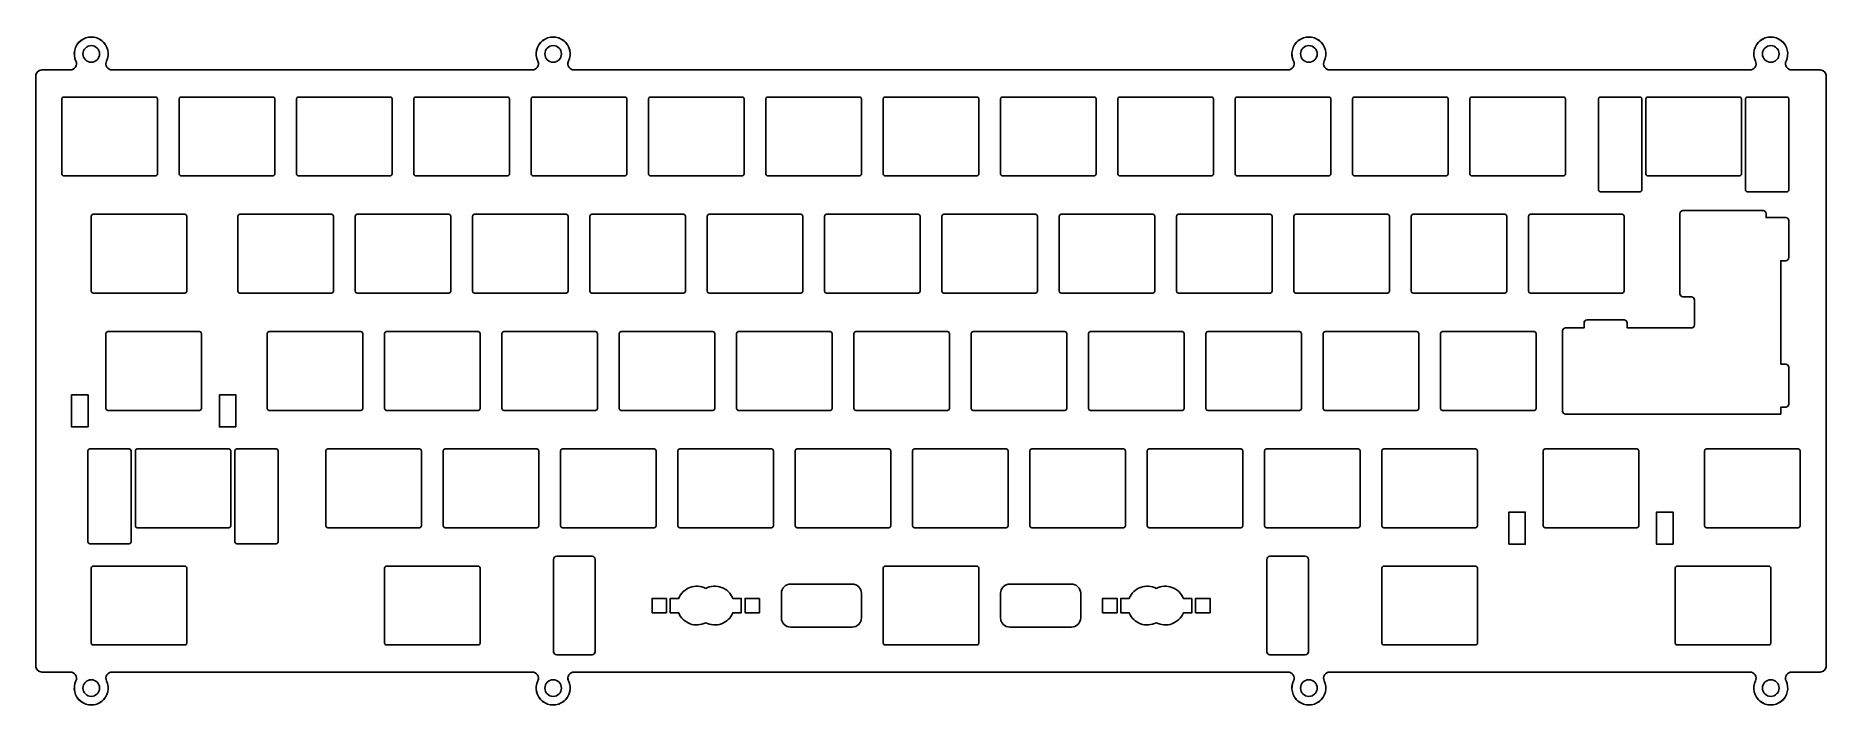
# Model space of a CAD drawing. Header units: millimetres. Extents: x 0 to 291, y 0 to 109.
import ezdxf

# ---------------------------------------------------------------- set-up
doc = ezdxf.new("R2010")
doc.units = ezdxf.units.MM
doc.layers.get('0').update_dxf_attribs({"linetype": 'CONTINUOUS'})

msp = doc.modelspace()

# ---------------------------------------------------------------- linework, layer by layer
for p, q in [((0.14, 6.48), (0.14, 102.28)), ((1.14, 103.28), (5.75, 103.28)), ((12.53, 103.28), (80.75, 103.28)), ((87.53, 103.28), (203.45, 103.28)), ((210.23, 103.28), (278.45, 103.28)), ((285.23, 103.28), (289.84, 103.28)), ((290.84, 102.28), (290.84, 6.48)), ((267.08, 66.93), (267.08, 79.93)), ((267.58, 80.43), (280.58, 80.43)), ((281.08, 79.93), (281.08, 79.3)), ((281.08, 79.3), (284.26, 79.3)), ((284.76, 78.8), (284.76, 72.8)), ((283.46, 72.3), (283.46, 55.5)), ((284.26, 72.3), (283.46, 72.3)), ((268.96, 66.43), (267.58, 66.43)), ((269.46, 61.88), (269.46, 65.93)), ((248.53, 61.38), (251.53, 61.38)), ((251.53, 61.38), (251.53, 62.18)), ((252.03, 62.68), (258.03, 62.68)), ((258.53, 62.18), (258.53, 61.38)), ((258.53, 61.38), (268.96, 61.38)), ((248.03, 47.88), (248.03, 60.88)), ((283.46, 55.5), (284.26, 55.5)), ((284.76, 55), (284.76, 49)), ((283.46, 47.38), (248.53, 47.38)), ((284.26, 48.5), (283.46, 48.5)), ((283.46, 48.5), (283.46, 47.38)), ((5.75, 5.48), (1.14, 5.48)), ((80.75, 5.48), (12.53, 5.48)), ((203.45, 5.48), (87.53, 5.48)), ((278.45, 5.48), (210.23, 5.48)), ((289.84, 5.48), (285.23, 5.48))]:
    msp.add_line(p, q)
for points in [[(285.23, 5.48), (289.84, 5.48, 0.414214), (290.84, 6.48), (290.84, 102.28, 0.414214), (289.84, 103.28), (285.23, 103.28, -0.550074), (284.33, 104.71, 1.577457), (279.35, 104.71, -0.550074), (278.45, 103.28), (210.23, 103.28, -0.550074), (209.33, 104.71, 1.577457), (204.35, 104.71, -0.550074), (203.45, 103.28), (87.53, 103.28, -0.550074), (86.63, 104.71, 1.577457), (81.65, 104.71, -0.550074), (80.75, 103.28), (12.53, 103.28, -0.550074), (11.63, 104.71, 1.577457), (6.65, 104.71, -0.550074), (5.75, 103.28), (1.14, 103.28, 0.414214), (0.14, 102.28), (0.14, 6.48, 0.414214), (1.14, 5.48), (5.75, 5.48, -0.550074), (6.65, 4.05, 1.577457), (11.63, 4.05, -0.550074), (12.53, 5.48), (80.75, 5.48, -0.550074), (81.65, 4.05, 1.577457), (86.63, 4.05, -0.550074), (87.53, 5.48), (203.45, 5.48, -0.550074), (204.35, 4.05, 1.577457), (209.33, 4.05, -0.550074), (210.23, 5.48), (278.45, 5.48, -0.550074), (279.35, 4.05, 1.577457), (284.33, 4.05, -0.550074)], [(4.39, 98.58, -0.414214), (4.69, 98.88), (19.59, 98.88, -0.414214), (19.89, 98.58), (19.89, 86.38, -0.414214), (19.59, 86.08), (4.69, 86.08, -0.414214), (4.39, 86.38)], [(38.94, 86.38, -0.414214), (38.64, 86.08), (23.74, 86.08, -0.414214), (23.44, 86.38), (23.44, 98.58, -0.414214), (23.74, 98.88), (38.64, 98.88, -0.414214), (38.94, 98.58)], [(42.79, 86.08, -0.414214), (42.49, 86.38), (42.49, 98.58, -0.414214), (42.79, 98.88), (57.69, 98.88, -0.414214), (57.99, 98.58), (57.99, 86.38, -0.414214), (57.69, 86.08)], [(76.74, 86.08), (61.84, 86.08, -0.414214), (61.54, 86.38), (61.54, 98.58, -0.414214), (61.84, 98.88), (76.74, 98.88, -0.414214), (77.04, 98.58), (77.04, 86.38, -0.414214)], [(95.79, 86.08), (80.89, 86.08, -0.414214), (80.59, 86.38), (80.59, 98.58, -0.414214), (80.89, 98.88), (95.79, 98.88, -0.414214), (96.09, 98.58), (96.09, 86.38, -0.414214)], [(99.64, 86.38), (99.64, 98.58, -0.414214), (99.94, 98.88), (114.84, 98.88, -0.414214), (115.14, 98.58), (115.14, 86.38, -0.414214), (114.84, 86.08), (99.94, 86.08, -0.414214)], [(118.99, 86.08, -0.414214), (118.69, 86.38), (118.69, 98.58, -0.414214), (118.99, 98.88), (133.89, 98.88, -0.414214), (134.19, 98.58), (134.19, 86.38, -0.414214), (133.89, 86.08)], [(137.74, 98.58, -0.414214), (138.04, 98.88), (152.94, 98.88, -0.414214), (153.24, 98.58), (153.24, 86.38, -0.414214), (152.94, 86.08), (138.04, 86.08, -0.414214), (137.74, 86.38)], [(171.99, 98.88, -0.414214), (172.29, 98.58), (172.29, 86.38, -0.414214), (171.99, 86.08), (157.09, 86.08, -0.414214), (156.79, 86.38), (156.79, 98.58, -0.414214), (157.09, 98.88)], [(191.34, 86.38, -0.414214), (191.04, 86.08), (176.14, 86.08, -0.414214), (175.84, 86.38), (175.84, 98.58, -0.414214), (176.14, 98.88), (191.04, 98.88, -0.414214), (191.34, 98.58)], [(210.39, 86.38), (210.39, 98.58, 0.414214), (210.09, 98.88), (195.19, 98.88, 0.414214), (194.89, 98.58), (194.89, 86.38, 0.414214), (195.19, 86.08), (210.09, 86.08, 0.414214)], [(214.24, 86.08, -0.414214), (213.94, 86.38), (213.94, 98.58, -0.414214), (214.24, 98.88), (229.14, 98.88, -0.414214), (229.44, 98.58), (229.44, 86.38, -0.414214), (229.14, 86.08)], [(232.99, 86.38), (232.99, 98.58, -0.414214), (233.29, 98.88), (248.19, 98.88, -0.414214), (248.49, 98.58), (248.49, 86.38, -0.414214), (248.19, 86.08), (233.29, 86.08, -0.414214)], [(253.88, 83.78), (253.88, 98.58, -0.414214), (254.18, 98.88), (260.58, 98.88, -0.414214), (260.88, 98.58), (260.88, 83.78, -0.414214), (260.58, 83.48), (254.18, 83.48, -0.414214)], [(277.06, 86.38), (277.06, 98.58, 0.414214), (276.76, 98.88), (261.86, 98.88, 0.414214), (261.56, 98.58), (261.56, 86.38, 0.414214), (261.86, 86.08), (276.76, 86.08, 0.414214)], [(278.05, 83.48, -0.414214), (277.75, 83.78), (277.75, 98.58, -0.414214), (278.05, 98.88), (284.45, 98.88, -0.414214), (284.75, 98.58), (284.75, 83.78, -0.414214), (284.45, 83.48)], [(24.35, 79.83), (9.45, 79.83, 0.414214), (9.15, 79.53), (9.15, 67.33, 0.414214), (9.45, 67.03), (24.35, 67.03, 0.414214), (24.65, 67.33), (24.65, 79.53, 0.414214)], [(33.26, 67.03, -0.414214), (32.96, 67.33), (32.96, 79.53, -0.414214), (33.26, 79.83), (48.16, 79.83, -0.414214), (48.46, 79.53), (48.46, 67.33, -0.414214), (48.16, 67.03)], [(67.21, 67.03), (52.31, 67.03, -0.414214), (52.01, 67.33), (52.01, 79.53, -0.414214), (52.31, 79.83), (67.21, 79.83, -0.414214), (67.51, 79.53), (67.51, 67.33, -0.414214)], [(71.06, 67.33), (71.06, 79.53, -0.414214), (71.36, 79.83), (86.26, 79.83, -0.414214), (86.56, 79.53), (86.56, 67.33, -0.414214), (86.26, 67.03), (71.36, 67.03, -0.414214)], [(90.11, 67.33), (90.11, 79.53, -0.414214), (90.41, 79.83), (105.31, 79.83, -0.414214), (105.61, 79.53), (105.61, 67.33, -0.414214), (105.31, 67.03), (90.41, 67.03, -0.414214)], [(124.66, 67.33, -0.414214), (124.36, 67.03), (109.46, 67.03, -0.414214), (109.16, 67.33), (109.16, 79.53, -0.414214), (109.46, 79.83), (124.36, 79.83, -0.414214), (124.66, 79.53)], [(128.21, 67.33), (128.21, 79.53, -0.414214), (128.51, 79.83), (143.41, 79.83, -0.414214), (143.71, 79.53), (143.71, 67.33, -0.414214), (143.41, 67.03), (128.51, 67.03, -0.414214)], [(162.46, 79.83), (147.56, 79.83, 0.414214), (147.26, 79.53), (147.26, 67.33, 0.414214), (147.56, 67.03), (162.46, 67.03, 0.414214), (162.76, 67.33), (162.76, 79.53, 0.414214)], [(181.81, 67.33, -0.414214), (181.51, 67.03), (166.61, 67.03, -0.414214), (166.31, 67.33), (166.31, 79.53, -0.414214), (166.61, 79.83), (181.51, 79.83, -0.414214), (181.81, 79.53)], [(185.36, 67.33), (185.36, 79.53, -0.414214), (185.66, 79.83), (200.56, 79.83, -0.414214), (200.86, 79.53), (200.86, 67.33, -0.414214), (200.56, 67.03), (185.66, 67.03, -0.414214)], [(219.91, 67.33, -0.414214), (219.61, 67.03), (204.71, 67.03, -0.414214), (204.41, 67.33), (204.41, 79.53, -0.414214), (204.71, 79.83), (219.61, 79.83, -0.414214), (219.91, 79.53)], [(238.66, 79.83), (223.76, 79.83, 0.414214), (223.46, 79.53), (223.46, 67.33, 0.414214), (223.76, 67.03), (238.66, 67.03, 0.414214), (238.96, 67.33), (238.96, 79.53, 0.414214)], [(242.51, 79.53, -0.414214), (242.81, 79.83), (257.71, 79.83, -0.414214), (258.01, 79.53), (258.01, 67.33, -0.414214), (257.71, 67.03), (242.81, 67.03, -0.414214), (242.51, 67.33)], [(248.53, 61.38, 0.414214), (248.03, 60.88), (248.03, 47.88, 0.414214), (248.53, 47.38), (283.46, 47.38), (283.46, 48.5), (284.26, 48.5, 0.414214), (284.76, 49), (284.76, 55, 0.414214), (284.26, 55.5), (283.46, 55.5), (283.46, 72.3), (284.26, 72.3, 0.414214), (284.76, 72.8), (284.76, 78.8, 0.414214), (284.26, 79.3), (281.08, 79.3), (281.08, 79.93, 0.414214), (280.58, 80.43), (267.58, 80.43, 0.414214), (267.08, 79.93), (267.08, 66.93, 0.414214), (267.58, 66.43), (268.96, 66.43, -0.414214), (269.46, 65.93), (269.46, 61.88, -0.414214), (268.96, 61.38), (258.53, 61.38), (258.53, 62.18, 0.414214), (258.03, 62.68), (252.03, 62.68, 0.414214), (251.53, 62.18), (251.53, 61.38)], [(26.73, 60.78, -0.414214), (27.03, 60.48), (27.03, 48.28, -0.414214), (26.73, 47.98), (11.83, 47.98, -0.414214), (11.53, 48.28), (11.53, 60.48, -0.414214), (11.83, 60.78)], [(52.93, 60.78, -0.414214), (53.23, 60.48), (53.23, 48.28, -0.414214), (52.93, 47.98), (38.03, 47.98, -0.414214), (37.73, 48.28), (37.73, 60.48, -0.414214), (38.03, 60.78)], [(71.98, 60.78, -0.414214), (72.28, 60.48), (72.28, 48.28, -0.414214), (71.98, 47.98), (57.08, 47.98, -0.414214), (56.78, 48.28), (56.78, 60.48, -0.414214), (57.08, 60.78)], [(91.03, 60.78), (76.13, 60.78, 0.414214), (75.83, 60.48), (75.83, 48.28, 0.414214), (76.13, 47.98), (91.03, 47.98, 0.414214), (91.33, 48.28), (91.33, 60.48, 0.414214)], [(110.08, 60.78), (95.18, 60.78, 0.414214), (94.88, 60.48), (94.88, 48.28, 0.414214), (95.18, 47.98), (110.08, 47.98, 0.414214), (110.38, 48.28), (110.38, 60.48, 0.414214)], [(114.23, 47.98, -0.414214), (113.93, 48.28), (113.93, 60.48, -0.414214), (114.23, 60.78), (129.13, 60.78, -0.414214), (129.43, 60.48), (129.43, 48.28, -0.414214), (129.13, 47.98)], [(148.18, 47.98), (133.28, 47.98, -0.414214), (132.98, 48.28), (132.98, 60.48, -0.414214), (133.28, 60.78), (148.18, 60.78, -0.414214), (148.48, 60.48), (148.48, 48.28, -0.414214)], [(167.23, 60.78, -0.414214), (167.53, 60.48), (167.53, 48.28, -0.414214), (167.23, 47.98), (152.33, 47.98, -0.414214), (152.03, 48.28), (152.03, 60.48, -0.414214), (152.33, 60.78)], [(186.28, 60.78), (171.38, 60.78, 0.414214), (171.08, 60.48), (171.08, 48.28, 0.414214), (171.38, 47.98), (186.28, 47.98, 0.414214), (186.58, 48.28), (186.58, 60.48, 0.414214)], [(205.63, 48.28, -0.414214), (205.33, 47.98), (190.43, 47.98, -0.414214), (190.13, 48.28), (190.13, 60.48, -0.414214), (190.43, 60.78), (205.33, 60.78, -0.414214), (205.63, 60.48)], [(224.68, 48.28), (224.68, 60.48, 0.414214), (224.38, 60.78), (209.48, 60.78, 0.414214), (209.18, 60.48), (209.18, 48.28, 0.414214), (209.48, 47.98), (224.38, 47.98, 0.414214)], [(228.23, 60.48, -0.414214), (228.53, 60.78), (243.43, 60.78, -0.414214), (243.73, 60.48), (243.73, 48.28, -0.414214), (243.43, 47.98), (228.53, 47.98, -0.414214), (228.23, 48.28)], [(15.31, 41.73), (8.91, 41.73, 0.414214), (8.61, 41.43), (8.61, 26.63, 0.414214), (8.91, 26.33), (15.31, 26.33, 0.414214), (15.61, 26.63), (15.61, 41.43, 0.414214)], [(31.8, 29.23), (31.8, 41.43, 0.414214), (31.5, 41.73), (16.6, 41.73, 0.414214), (16.3, 41.43), (16.3, 29.23, 0.414214), (16.6, 28.93), (31.5, 28.93, 0.414214)], [(32.48, 26.63), (32.48, 41.43, -0.414214), (32.78, 41.73), (39.18, 41.73, -0.414214), (39.48, 41.43), (39.48, 26.63, -0.414214), (39.18, 26.33), (32.78, 26.33, -0.414214)], [(62.75, 29.23), (62.75, 41.43, 0.414214), (62.45, 41.73), (47.55, 41.73, 0.414214), (47.25, 41.43), (47.25, 29.23, 0.414214), (47.55, 28.93), (62.45, 28.93, 0.414214)], [(81.5, 28.93), (66.6, 28.93, -0.414214), (66.3, 29.23), (66.3, 41.43, -0.414214), (66.6, 41.73), (81.5, 41.73, -0.414214), (81.8, 41.43), (81.8, 29.23, -0.414214)], [(85.65, 28.93, -0.414214), (85.35, 29.23), (85.35, 41.43, -0.414214), (85.65, 41.73), (100.55, 41.73, -0.414214), (100.85, 41.43), (100.85, 29.23, -0.414214), (100.55, 28.93)], [(119.6, 41.73, -0.414214), (119.9, 41.43), (119.9, 29.23, -0.414214), (119.6, 28.93), (104.7, 28.93, -0.414214), (104.4, 29.23), (104.4, 41.43, -0.414214), (104.7, 41.73)], [(138.65, 41.73, -0.414214), (138.95, 41.43), (138.95, 29.23, -0.414214), (138.65, 28.93), (123.75, 28.93, -0.414214), (123.45, 29.23), (123.45, 41.43, -0.414214), (123.75, 41.73)], [(142.8, 28.93, -0.414214), (142.5, 29.23), (142.5, 41.43, -0.414214), (142.8, 41.73), (157.7, 41.73, -0.414214), (158, 41.43), (158, 29.23, -0.414214), (157.7, 28.93)], [(176.75, 28.93), (161.85, 28.93, -0.414214), (161.55, 29.23), (161.55, 41.43, -0.414214), (161.85, 41.73), (176.75, 41.73, -0.414214), (177.05, 41.43), (177.05, 29.23, -0.414214)], [(195.8, 41.73, -0.414214), (196.1, 41.43), (196.1, 29.23, -0.414214), (195.8, 28.93), (180.9, 28.93, -0.414214), (180.6, 29.23), (180.6, 41.43, -0.414214), (180.9, 41.73)], [(215.15, 29.23, -0.414214), (214.85, 28.93), (199.95, 28.93, -0.414214), (199.65, 29.23), (199.65, 41.43, -0.414214), (199.95, 41.73), (214.85, 41.73, -0.414214), (215.15, 41.43)], [(218.7, 41.43, -0.414214), (219, 41.73), (233.9, 41.73, -0.414214), (234.2, 41.43), (234.2, 29.23, -0.414214), (233.9, 28.93), (219, 28.93, -0.414214), (218.7, 29.23)], [(245.2, 28.93, -0.414214), (244.9, 29.23), (244.9, 41.43, -0.414214), (245.2, 41.73), (260.1, 41.73, -0.414214), (260.4, 41.43), (260.4, 29.23, -0.414214), (260.1, 28.93)], [(271.09, 41.43, -0.414214), (271.39, 41.73), (286.29, 41.73, -0.414214), (286.59, 41.43), (286.59, 29.23, -0.414214), (286.29, 28.93), (271.39, 28.93, -0.414214), (271.09, 29.23)], [(84.21, 23.78, -0.414214), (84.71, 24.28), (90.46, 24.28, -0.414214), (90.96, 23.78), (90.96, 8.78, -0.414214), (90.46, 8.28), (84.71, 8.28, -0.414214), (84.21, 8.78)], [(200.51, 24.28), (206.26, 24.28, -0.414214), (206.76, 23.78), (206.76, 8.78, -0.414214), (206.26, 8.28), (200.51, 8.28, -0.414214), (200.01, 8.78), (200.01, 23.78, -0.414214)], [(24.65, 10.18, -0.414214), (24.35, 9.88), (9.45, 9.88, -0.414214), (9.15, 10.18), (9.15, 22.38, -0.414214), (9.45, 22.68), (24.35, 22.68, -0.414214), (24.65, 22.38)], [(57.08, 9.88, -0.414214), (56.78, 10.18), (56.78, 22.38, -0.414214), (57.08, 22.68), (71.98, 22.68, -0.414214), (72.28, 22.38), (72.28, 10.18, -0.414214), (71.98, 9.88)], [(153.24, 10.18, -0.414214), (152.94, 9.88), (138.04, 9.88, -0.414214), (137.74, 10.18), (137.74, 22.38, -0.414214), (138.04, 22.68), (152.94, 22.68, -0.414214), (153.24, 22.38)], [(219, 9.88, -0.414214), (218.7, 10.18), (218.7, 22.38, -0.414214), (219, 22.68), (233.9, 22.68, -0.414214), (234.2, 22.38), (234.2, 10.18, -0.414214), (233.9, 9.88)], [(281.53, 22.68, -0.414214), (281.83, 22.38), (281.83, 10.18, -0.414214), (281.53, 9.88), (266.63, 9.88, -0.414214), (266.33, 10.18), (266.33, 22.38, -0.414214), (266.63, 22.68)], [(108.91, 19.06, 0.44533), (104.52, 17.45), (103.14, 17.45), (103.14, 15.1), (104.52, 15.1, 0.44533), (108.91, 13.5, 0.44533), (113.31, 15.1), (114.69, 15.1), (114.69, 17.45), (113.31, 17.45, 0.44533)], [(134.19, 14.28), (134.19, 18.28, 0.414214), (132.69, 19.78), (122.69, 19.78, 0.414214), (121.19, 18.28), (121.19, 14.28, 0.414214), (122.69, 12.78), (132.69, 12.78, 0.414214)], [(158.29, 19.78, 0.414214), (156.79, 18.28), (156.79, 14.28, 0.414214), (158.29, 12.78), (168.29, 12.78, 0.414214), (169.79, 14.28), (169.79, 18.28, 0.414214), (168.29, 19.78)], [(187.84, 17.45), (187.84, 15.1), (186.46, 15.1, -0.44533), (182.06, 13.5, -0.44533), (177.67, 15.1), (176.29, 15.1), (176.29, 17.45), (177.67, 17.45, -0.44533), (182.06, 19.06, -0.44533), (186.46, 17.45)]]:
    msp.add_lwpolyline(points, format="xyb", close=True)
for points in [[(8.62, 45.29), (5.95, 45.29), (5.95, 50.5), (8.62, 50.5)], [(32.62, 45.29), (29.95, 45.29), (29.95, 50.5), (32.62, 50.5)], [(239.31, 26.24), (239.31, 31.45), (241.98, 31.45), (241.98, 26.24)], [(265.98, 26.24), (265.98, 31.45), (263.31, 31.45), (263.31, 26.24)], [(102.54, 17.45), (102.54, 15.1), (100.19, 15.1), (100.19, 17.45)], [(117.64, 17.45), (115.29, 17.45), (115.29, 15.1), (117.64, 15.1)], [(173.34, 15.1), (173.34, 17.45), (175.69, 17.45), (175.69, 15.1)], [(190.79, 15.1), (190.79, 17.45), (188.44, 17.45), (188.44, 15.1)]]:
    msp.add_lwpolyline(points, close=True)
for centre in [(9.14, 105.88), (9.14, 105.88), (84.14, 105.88), (84.14, 105.88), (206.84, 105.88), (206.84, 105.88), (281.84, 105.88), (281.84, 105.88), (9.14, 2.88), (9.14, 2.88), (84.14, 2.88), (84.14, 2.88), (206.84, 2.88), (206.84, 2.88), (281.84, 2.88), (281.84, 2.88)]:
    msp.add_circle(centre, 1.35)
at = {"extrusion": (0, 0, -1)}
for centre, radius, start, end in [((-9.14, 105.88), 2.75, -25.2562, 205.2562), ((-84.14, 105.88), 2.75, -25.2562, 205.2562), ((-206.84, 105.88), 2.75, -25.2562, 205.2562), ((-281.84, 105.88), 2.75, -25.2562, 205.2562), ((-1.14, 102.28), 1, 0, 90), ((-289.84, 102.28), 1, 90, 180), ((-267.58, 79.93), 0.5, 0, 90), ((-280.58, 79.93), 0.5, 90, 180), ((-284.26, 78.8), 0.5, 90, 180), ((-284.26, 72.8), 0.5, 180, 270), ((-267.58, 66.93), 0.5, 270, 360), ((-248.53, 60.88), 0.5, 0, 90), ((-252.03, 62.18), 0.5, 0, 90), ((-258.03, 62.18), 0.5, 90, 180), ((-284.26, 55), 0.5, 90, 180), ((-248.53, 47.88), 0.5, 270, 360), ((-284.26, 49), 0.5, 180, 270), ((-1.14, 6.48), 1, 270, 360), ((-289.84, 6.48), 1, 180, 270), ((-9.14, 2.88), 2.75, -205.2562, 25.2562), ((-84.14, 2.88), 2.75, -205.2562, 25.2562), ((-206.84, 2.88), 2.75, -205.2562, 25.2562), ((-281.84, 2.88), 2.75, -205.2562, 25.2562)]:
    msp.add_arc(centre, radius, start, end, dxfattribs=at)
for centre, radius, start, end in [((5.75, 104.28), 1, -90, 25.2562), ((12.53, 104.28), 1, 154.7438, 270), ((80.75, 104.28), 1, -90, 25.2562), ((87.53, 104.28), 1, 154.7438, 270), ((203.45, 104.28), 1, -90, 25.2562), ((210.23, 104.28), 1, 154.7438, 270), ((278.45, 104.28), 1, -90, 25.2562), ((285.23, 104.28), 1, 154.7438, 270), ((268.96, 65.93), 0.5, 0, 90), ((268.96, 61.88), 0.5, -90, 0), ((5.75, 4.48), 1, -25.2562, 90), ((12.53, 4.48), 1, 90, 205.2562), ((80.75, 4.48), 1, -25.2562, 90), ((87.53, 4.48), 1, 90, 205.2562), ((203.45, 4.48), 1, -25.2562, 90), ((210.23, 4.48), 1, 90, 205.2562), ((278.45, 4.48), 1, -25.2562, 90), ((285.23, 4.48), 1, 90, 205.2562)]:
    msp.add_arc(centre, radius, start, end)

doc.saveas('drawing.dxf')
